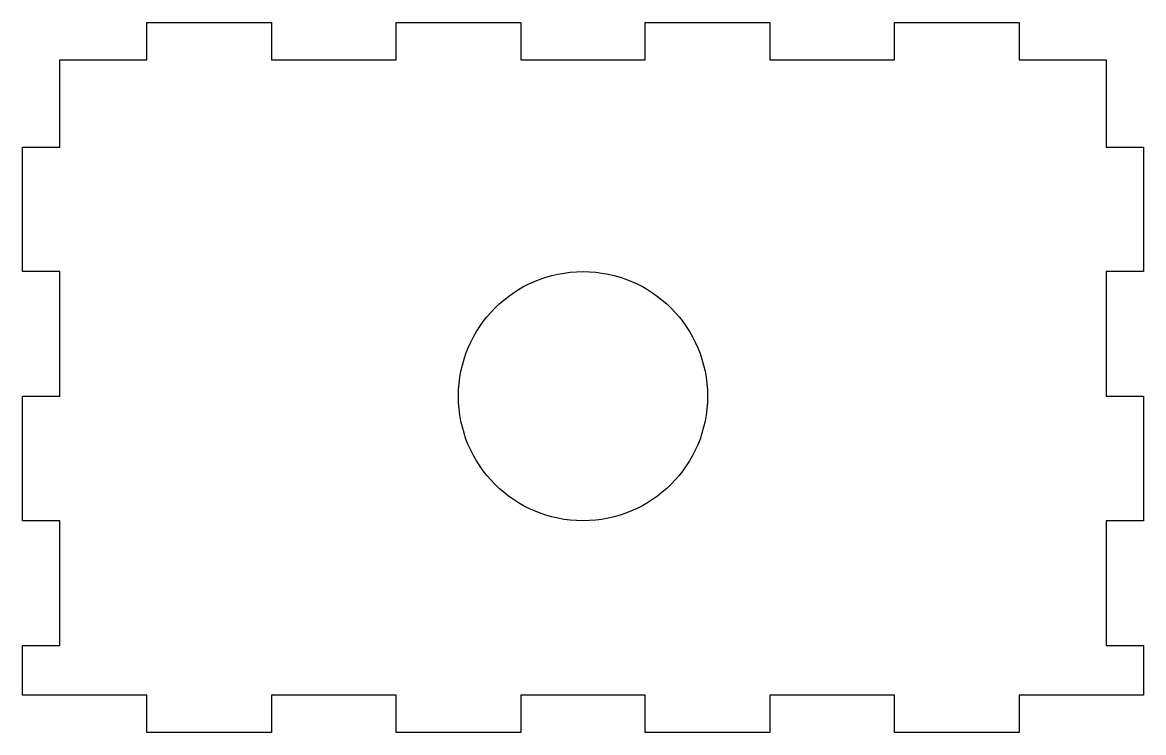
# Model space of a CAD drawing. Header units: millimetres. Extents: x -22 to 68, y -20.2 to 36.8.
import ezdxf

# ---------------------------------------------------------------- set-up
doc = ezdxf.new("R2010")
doc.units = ezdxf.units.MM
doc.layers.get('0').update_dxf_attribs({"linetype": 'CONTINUOUS'})

msp = doc.modelspace()

# ---------------------------------------------------------------- linework, layer by layer
msp.add_lwpolyline([(28.041, -20.151), (28.041, -17.151), (18.041, -17.151), (18.041, -20.151), (8.041, -20.151), (8.041, -17.151), (-1.959, -17.151), (-1.959, -20.151), (-11.959, -20.151), (-11.959, -17.151), (-21.959, -17.151), (-21.959, -13.151), (-18.959, -13.151), (-18.959, -3.151), (-21.959, -3.151), (-21.959, 6.849), (-18.959, 6.849), (-18.959, 16.849), (-21.959, 16.849), (-21.959, 26.849), (-18.959, 26.849), (-18.959, 33.849), (-11.959, 33.849), (-11.959, 36.849), (-1.959, 36.849), (-1.959, 33.849), (8.041, 33.849), (8.041, 36.849), (18.041, 36.849), (18.041, 33.849), (28.041, 33.849), (28.041, 36.849), (38.041, 36.849), (38.041, 33.849), (48.041, 33.849), (48.041, 36.849), (58.041, 36.849), (58.041, 33.849), (65.041, 33.849), (65.041, 26.849), (68.041, 26.849), (68.041, 16.849), (65.041, 16.849), (65.041, 6.849), (68.041, 6.849), (68.041, -3.151), (65.041, -3.151), (65.041, -13.151), (68.041, -13.151), (68.041, -17.151), (58.041, -17.151), (58.041, -20.151), (48.041, -20.151), (48.041, -17.151), (38.041, -17.151), (38.041, -20.151)], close=True)
msp.add_circle((23.041, 6.849), 10)

doc.saveas('drawing.dxf')
